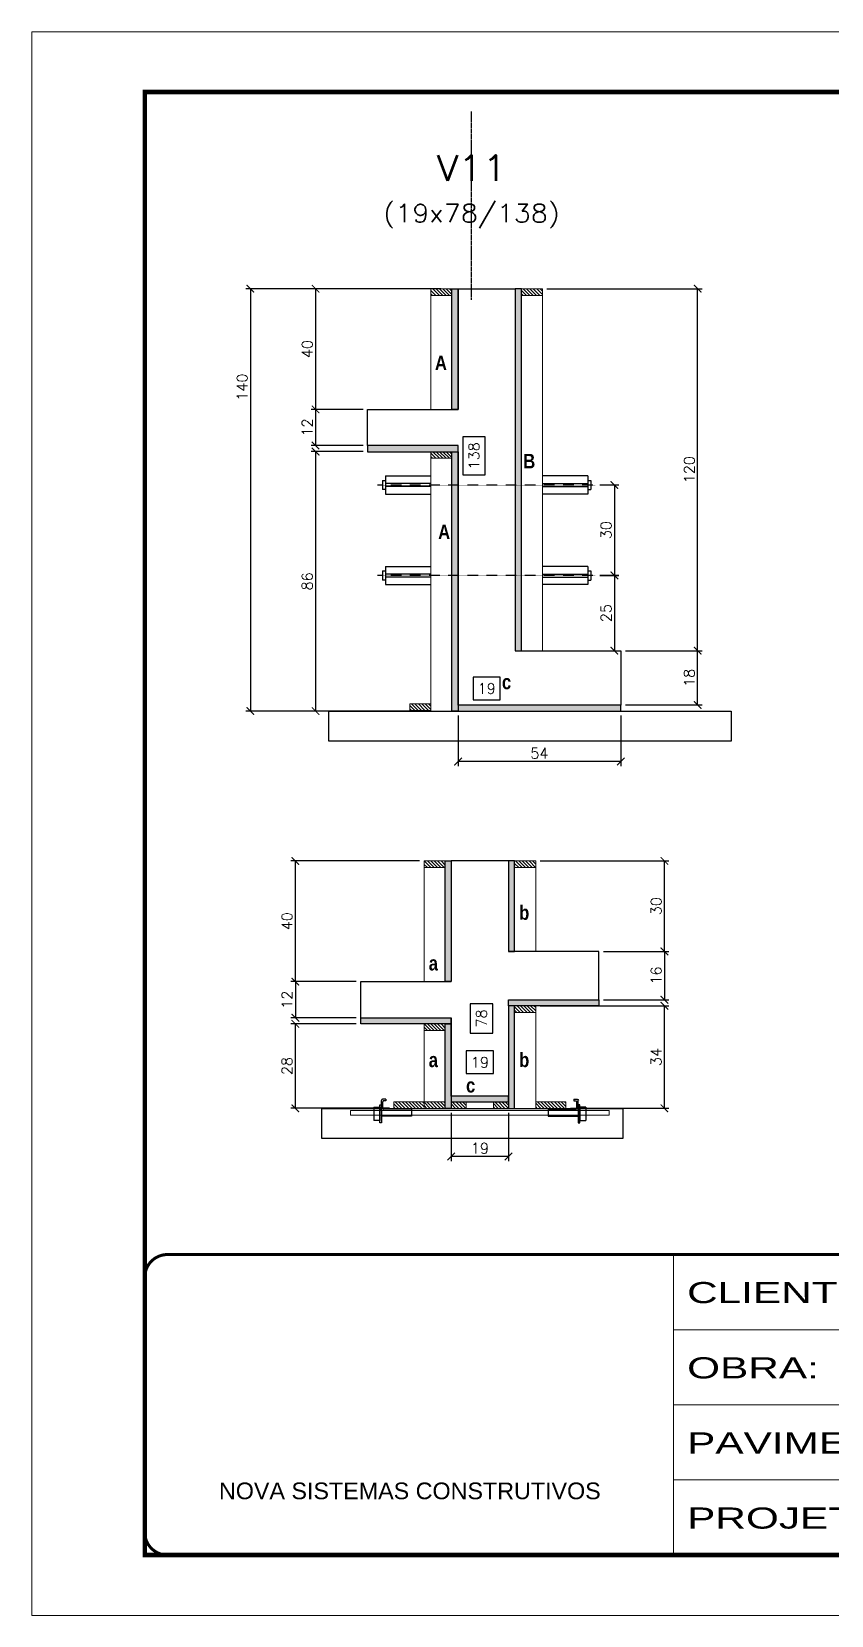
# Model space of a CAD drawing. Extents: x -10448 to -1189, y -11772 to 17235.
# Drawn here: x -7265 to -6734, y 11200 to 12250 of the extents above; entities that cross this region are included whole.
import ezdxf
from ezdxf.enums import TextEntityAlignment as Align

# ---------------------------------------------------------------- set-up
doc = ezdxf.new("R2010")
doc.units = 0
for name, pattern in [('CONTINUO', [0]), ('DASHED', [0.75, 0.5, -0.25]), ('HIDDEN', [0.375, 0.25, -0.125])]:
    doc.linetypes.add(name, pattern=pattern)
for name, color, linetype in [('barrote', 251, 'Continuous'), ('COTA', 241, 'Continuous'), ('Cota Seção (2x)', 4, 'Continuous'), ('detalhes', 4, 'Continuous'), ('Painéis', 200, 'Continuous'), ('presilha', 1, 'Continuous'), ('TENSOR', 3, 'Continuous'), ('Texto de Titulo', 7, 'Continuous'), ('Texto Qtd Sarr', 242, 'Continuous')]:
    doc.layers.add(name, color=color, linetype=linetype)
for name, color, linetype, lineweight in [('CONCRETO', 251, 'Continuous', 25), ('Folhas', 255, 'Continuous', 9), ('Hachura', 251, 'Continuous', 9), ('Madeira', 126, 'Continuous', 18), ('SARRAFO DE PRESSAO', 251, 'DASHED', 9), ('SCO-___-LAJ', 2, 'Continuous', 0), ('Texto Seção', 7, 'Continuous', 15)]:
    doc.layers.add(name, color=color, linetype=linetype, lineweight=lineweight)
doc.styles.add('ARIAL', font='arial.ttf')
doc.styles.add('Romans', font='romans.shx')
doc.styles.add('TECNICA', font='techb___.ttf', dxfattribs={"height": 10})
doc.styles.add('Tecnologia', font='')
doc.styles.get('Tecnologia').set_extended_font_data('Forgotten Futurist')
doc.dimstyles.new('Cota Seção (2x)', dxfattribs={"dimtxt": 7, "dimasz": 5, "dimexe": 3, "dimexo": 3, "dimgap": 2, "dimtad": 3, "dimdec": 1, "dimlfac": 0.5, "dimzin": 12, "dimdsep": 46, "dimtxsty": 'Romans', "dimblk": 'ARCHTICK', "dimcen": 0, "dimclrd": 4, "dimclre": 4, "dimclrt": 1, "dimadec": 1, "dimazin": 3, "dimtfac": 1, "dimtdec": 1, "dimtmove": 0, "dimatfit": 3, "dimldrblk": 'OBLIQUE', "dimfxl": 1, "dimtolj": 1, "dimtzin": 12, "dimarcsym": 0})
doc.dimstyles.new('Cota Seção interna', dxfattribs={"dimtxt": 7, "dimasz": 6, "dimexe": 0.18, "dimexo": 2, "dimgap": -4, "dimtad": 3, "dimdec": 1, "dimlfac": 0.5, "dimzin": 12, "dimdsep": 46, "dimtxsty": 'Romans', "dimblk": 'ARCHTICK', "dimcen": 0.09, "dimse1": 1, "dimse2": 1, "dimsd1": 1, "dimsd2": 1, "dimclrd": 180, "dimclre": 5, "dimclrt": 1, "dimadec": 0, "dimazin": 3, "dimtfac": 1, "dimtdec": 1, "dimtofl": 0, "dimtmove": 0, "dimatfit": 3, "dimldrblk": 'ARCHTICK', "dimfxl": 1, "dimtolj": 1, "dimtzin": 0, "dimarcsym": 0})
pattern_1 = [(315, (15587.8164, 3306.4252), (1.12253202, 1.12253202), [])]
pattern_2 = [(135, (-30237.424, 20003.3127), (-1.12253202, -1.12253202), [])]

# ---------------------------------------------------------------- blocks, each defined once
blk = doc.blocks.new('9999999999')
at = {"color": 30, "linetype": 'CONTINUO'}
for p, q in [((98564.6, 34230.2), (98564.6, 34429.4)), ((98564.6, 34379.6), (99584, 34379.6)), ((98564.6, 34329.8), (99488, 34329.8)), ((98564.6, 34280), (99488, 34280))]:
    blk.add_line(p, q, dxfattribs=at)
at = {"color": 30, "linetype": 'CONTINUO', "const_width": 2}
blk.add_lwpolyline([(99584, 34230.2), (99584, 34414.4, 0.414214), (99569, 34429.4), (98229, 34429.4, 0.414214), (98214, 34414.4), (98214, 34245.2, 0.414214), (98229, 34230.2), (99584, 34230.2)], format="xyb", dxfattribs=at)
at = {"layer": 'Folhas'}
blk.add_lwpolyline([(98139, 34190.2), (99624, 34190.2), (99624, 35240.2), (98139, 35240.2)], close=True, dxfattribs=at)
at = {"layer": 'Folhas', "color": 30, "const_width": 3}
blk.add_lwpolyline([(98214, 34230.2), (99584, 34230.2), (99584, 35200.2), (98214, 35200.2)], close=True, dxfattribs=at)
at = {"color": 7, "linetype": 'Continuous', "ltscale": 5, "style": 'ARIAL'}
blk.add_text('NOVA SISTEMAS CONSTRUTIVOS', height=11.059, dxfattribs=at).set_placement((98263.2, 34267.2))
at = {"layer": 'Folhas', "color": 7, "style": 'Tecnologia', "width": 1.5}
for s, p in [('CLIENTE:', (98573.7, 34397.2)), ('OBRA:', (98573.7, 34347.3)), ('PAVIMENTO:', (98573.7, 34297.5)), ('PROJETO:', (98573.7, 34247.7))]:
    blk.add_text(s, height=14, dxfattribs=at).set_placement(p)
blk = doc.blocks.new('_ArchTick')
at = {"color": 0, "linetype": 'ByBlock', "const_width": 0.15}
blk.add_lwpolyline([(-0.5, -0.5), (0.5, 0.5)], dxfattribs=at)
blk = doc.blocks.new('*D405')
at = {"layer": 'COTA', "color": 4, "lineweight": -2, "transparency": 16777216}
for p, q in [((-6993.4, 12079.5), (-7079.5, 12079.5)), ((-7076.5, 12079.5), (-7076.5, 11999.5)), ((-7045, 11999.5), (-7079.5, 11999.5))]:
    blk.add_line(p, q, dxfattribs=at)
at = {"layer": 'Defpoints', "color": 0, "transparency": 16777216}
for p in [(-6990.4, 12079.5), (-7076.5, 11999.5), (-7042, 11999.5)]:
    blk.add_point(p, dxfattribs=at)
at = {"layer": 'COTA', "color": 4, "lineweight": -2, "transparency": 16777216, "xscale": 5, "yscale": 5, "zscale": 5}
for p, rotation in [((-7076.5, 12079.5), 90), ((-7076.5, 11999.5), 270)]:
    blk.add_blockref('_ArchTick', p, dxfattribs=dict(at, rotation=rotation))
at = {"layer": 'COTA', "color": 1, "transparency": 16777216, "insert": (-7082, 12039.5), "char_height": 7, "attachment_point": 5, "rotation": 90, "style": 'Romans'}
blk.add_mtext('\\A1;40', dxfattribs=at)
blk = doc.blocks.new('_Oblique')
at = {"color": 0, "linetype": 'ByBlock', "lineweight": -2}
blk.add_line((-0.5, -0.5), (0.5, 0.5), dxfattribs=at)
blk = doc.blocks.new('*D408')
at = {"layer": 'COTA', "color": 4, "lineweight": -2, "transparency": 16777216}
for p, q in [((-6888, 11889.4), (-6875.3, 11889.4)), ((-6878.3, 11889.4), (-6878.3, 11839.5)), ((-6888, 11839.5), (-6875.3, 11839.5))]:
    blk.add_line(p, q, dxfattribs=at)
at = {"layer": 'Defpoints', "color": 0, "transparency": 16777216}
for p in [(-6891, 11889.4), (-6891, 11839.5), (-6878.3, 11839.5)]:
    blk.add_point(p, dxfattribs=at)
at = {"layer": 'COTA', "color": 4, "lineweight": -2, "transparency": 16777216, "xscale": 5, "yscale": 5, "zscale": 5}
for p, rotation in [((-6878.3, 11889.4), 90), ((-6878.3, 11839.5), 270)]:
    blk.add_blockref('_ArchTick', p, dxfattribs=dict(at, rotation=rotation))
at = {"layer": 'COTA', "color": 1, "transparency": 16777216, "insert": (-6883.8, 11864.4), "char_height": 7, "attachment_point": 5, "rotation": 90, "style": 'Romans'}
blk.add_mtext('\\A1;25', dxfattribs=at)
blk = doc.blocks.new('*D409')
at = {"layer": 'COTA', "color": 4, "lineweight": -2, "transparency": 16777216}
for p, q in [((-7045, 11999.5), (-7079.5, 11999.5)), ((-7076.5, 11999.5), (-7076.5, 11975.5)), ((-7045, 11975.5), (-7079.5, 11975.5))]:
    blk.add_line(p, q, dxfattribs=at)
at = {"layer": 'Defpoints', "color": 0, "transparency": 16777216}
for p in [(-7042, 11999.5), (-7076.5, 11975.5), (-7042, 11975.5)]:
    blk.add_point(p, dxfattribs=at)
at = {"layer": 'COTA', "color": 4, "lineweight": -2, "transparency": 16777216, "xscale": 5, "yscale": 5, "zscale": 5}
for p, rotation in [((-7076.5, 11999.5), 90), ((-7076.5, 11975.5), 270)]:
    blk.add_blockref('_ArchTick', p, dxfattribs=dict(at, rotation=rotation))
at = {"layer": 'COTA', "color": 1, "transparency": 16777216, "insert": (-7082, 11987.5), "char_height": 7, "attachment_point": 5, "rotation": 90, "style": 'Romans'}
blk.add_mtext('\\A1;12', dxfattribs=at)
blk = doc.blocks.new('*D410')
at = {"layer": 'COTA', "color": 4, "lineweight": -2, "transparency": 16777216}
for p, q in [((-7045, 11971.5), (-7079.5, 11971.5)), ((-7076.5, 11971.5), (-7076.5, 11799.5)), ((-7003, 11799.5), (-7079.5, 11799.5))]:
    blk.add_line(p, q, dxfattribs=at)
at = {"layer": 'Defpoints', "color": 0, "transparency": 16777216}
for p in [(-7042, 11971.5), (-7076.5, 11799.5), (-7000, 11799.5)]:
    blk.add_point(p, dxfattribs=at)
at = {"layer": 'COTA', "color": 4, "lineweight": -2, "transparency": 16777216, "xscale": 5, "yscale": 5, "zscale": 5}
for p, rotation in [((-7076.5, 11971.5), 90), ((-7076.5, 11799.5), 270)]:
    blk.add_blockref('_ArchTick', p, dxfattribs=dict(at, rotation=rotation))
at = {"layer": 'COTA', "color": 1, "transparency": 16777216, "insert": (-7082, 11885.5), "char_height": 7, "attachment_point": 5, "rotation": 90, "style": 'Romans'}
blk.add_mtext('\\A1;86', dxfattribs=at)
blk = doc.blocks.new('*D411')
at = {"layer": 'COTA', "color": 4, "lineweight": -2, "transparency": 16777216}
for p, q in [((-6993.4, 12079.5), (-7122.7, 12079.5)), ((-7119.7, 12079.5), (-7119.7, 11799.5)), ((-7003, 11799.5), (-7122.7, 11799.5))]:
    blk.add_line(p, q, dxfattribs=at)
at = {"layer": 'Defpoints', "color": 0, "transparency": 16777216}
for p in [(-6990.4, 12079.5), (-7119.7, 11799.5), (-7000, 11799.5)]:
    blk.add_point(p, dxfattribs=at)
at = {"layer": 'COTA', "color": 4, "lineweight": -2, "transparency": 16777216, "xscale": 5, "yscale": 5, "zscale": 5}
for p, rotation in [((-7119.7, 12079.5), 90), ((-7119.7, 11799.5), 270)]:
    blk.add_blockref('_ArchTick', p, dxfattribs=dict(at, rotation=rotation))
at = {"layer": 'COTA', "color": 1, "transparency": 16777216, "insert": (-7125.2, 12014.2), "char_height": 7, "attachment_point": 5, "rotation": 90, "style": 'Romans'}
blk.add_mtext('\\A1;140', dxfattribs=at)
blk = doc.blocks.new('*D412')
at = {"layer": 'Cota Seção (2x)', "color": 180, "lineweight": -2, "transparency": 16777216}
for p, q in [((-6963.9, 11981.2), (-6978.9, 11981.2)), ((-6978.9, 11981.2), (-6978.9, 11956.2)), ((-6963.9, 11956.2), (-6963.9, 11981.2)), ((-6978.9, 11956.2), (-6963.9, 11956.2))]:
    blk.add_line(p, q, dxfattribs=at)
at = {"layer": 'Defpoints', "color": 0, "transparency": 16777216}
for p in [(-6982, 12079.5), (-6982, 11803.5), (-6959.9, 11803.5)]:
    blk.add_point(p, dxfattribs=at)
at = {"layer": 'Cota Seção (2x)', "color": 1, "transparency": 16777216, "insert": (-6971.4, 11968.7), "char_height": 7, "attachment_point": 5, "rotation": 90, "style": 'Romans'}
blk.add_mtext('\\A1;138', dxfattribs=at)
blk = doc.blocks.new('*D413')
at = {"layer": 'COTA', "color": 4, "lineweight": -2, "transparency": 16777216}
for p, q in [((-6982, 11796.5), (-6982, 11763)), ((-6874, 11796.5), (-6874, 11763)), ((-6874, 11766), (-6982, 11766))]:
    blk.add_line(p, q, dxfattribs=at)
at = {"layer": 'Defpoints', "color": 0, "transparency": 16777216}
for p in [(-6982, 11799.5), (-6874, 11799.5), (-6982, 11766)]:
    blk.add_point(p, dxfattribs=at)
at = {"layer": 'COTA', "color": 4, "lineweight": -2, "transparency": 16777216, "xscale": 5, "yscale": 5, "zscale": 5}
for p, rotation in [((-6982, 11766), 179.9999999998372), ((-6874, 11766), 359.9999999998371)]:
    blk.add_blockref('_ArchTick', p, dxfattribs=dict(at, rotation=rotation))
at = {"layer": 'COTA', "color": 1, "transparency": 16777216, "insert": (-6928, 11771.5), "char_height": 7, "attachment_point": 5, "style": 'Romans'}
blk.add_mtext('\\A1;54', dxfattribs=at)
blk = doc.blocks.new('*D414')
at = {"layer": 'Cota Seção (2x)', "color": 180, "lineweight": -2, "transparency": 16777216}
for p, q in [((-6954, 11821.9), (-6972, 11821.9)), ((-6972, 11821.9), (-6972, 11806.9)), ((-6954, 11806.9), (-6954, 11821.9)), ((-6972, 11806.9), (-6954, 11806.9))]:
    blk.add_line(p, q, dxfattribs=at)
at = {"layer": 'Defpoints', "color": 0, "transparency": 16777216}
for p in [(-6982, 12079.5), (-6944, 12079.5), (-6982, 11802.9)]:
    blk.add_point(p, dxfattribs=at)
at = {"layer": 'Cota Seção (2x)', "color": 1, "transparency": 16777216, "insert": (-6963, 11814.4), "char_height": 7, "attachment_point": 5, "style": 'Romans'}
blk.add_mtext('\\A1;19', dxfattribs=at)
blk = doc.blocks.new('*D406')
at = {"layer": 'COTA', "color": 4, "lineweight": -2, "transparency": 16777216}
for p, q in [((-6871, 11839.5), (-6820.1, 11839.5)), ((-6823.1, 11803.5), (-6823.1, 11839.5)), ((-6871, 11803.5), (-6820.1, 11803.5))]:
    blk.add_line(p, q, dxfattribs=at)
at = {"layer": 'Defpoints', "color": 0, "transparency": 16777216}
for p in [(-6874, 11839.5), (-6823.1, 11839.5), (-6874, 11803.5)]:
    blk.add_point(p, dxfattribs=at)
at = {"layer": 'COTA', "color": 4, "lineweight": -2, "transparency": 16777216, "xscale": 5, "yscale": 5, "zscale": 5}
for p, rotation in [((-6823.1, 11839.5), 90), ((-6823.1, 11803.5), 270)]:
    blk.add_blockref('_ArchTick', p, dxfattribs=dict(at, rotation=rotation))
at = {"layer": 'COTA', "color": 1, "transparency": 16777216, "insert": (-6828.6, 11821.5), "char_height": 7, "attachment_point": 5, "rotation": 90, "style": 'Romans'}
blk.add_mtext('\\A1;18', dxfattribs=at)
blk = doc.blocks.new('*D407')
at = {"layer": 'COTA', "color": 4, "lineweight": -2, "transparency": 16777216}
for p, q in [((-6923, 12079.5), (-6820.1, 12079.5)), ((-6823.1, 11839.5), (-6823.1, 12079.5)), ((-6871, 11839.5), (-6820.1, 11839.5))]:
    blk.add_line(p, q, dxfattribs=at)
at = {"layer": 'Defpoints', "color": 0, "transparency": 16777216}
for p in [(-6926, 12079.5), (-6823.1, 12079.5), (-6874, 11839.5)]:
    blk.add_point(p, dxfattribs=at)
at = {"layer": 'COTA', "color": 4, "lineweight": -2, "transparency": 16777216, "xscale": 5, "yscale": 5, "zscale": 5}
for p, rotation in [((-6823.1, 12079.5), 90), ((-6823.1, 11839.5), 270)]:
    blk.add_blockref('_ArchTick', p, dxfattribs=dict(at, rotation=rotation))
at = {"layer": 'COTA', "color": 1, "transparency": 16777216, "insert": (-6828.6, 11959.5), "char_height": 7, "attachment_point": 5, "rotation": 90, "style": 'Romans'}
blk.add_mtext('\\A1;120', dxfattribs=at)
blk = doc.blocks.new('titulo1')
at = {"layer": 'Defpoints', "color": 252, "linetype": 'HIDDEN', "ltscale": 2}
blk.add_line((0, 0), (0, 125), dxfattribs=at)
at = {"layer": 'Defpoints', "style": 'Romans', "oblique": 15}
blk.add_attdef('FOLHA', text='', height=10, dxfattribs=at).set_placement((0, 15.6), align=Align.MIDDLE_CENTER)
at = {"layer": 'Texto Qtd Sarr', "color": 3, "style": 'Romans', "oblique": 15}
for tag, height, p in [('TITULO', 17, (0, 71.4)), ('SEÇÃO', 12, (0, 41.5))]:
    blk.add_attdef(tag, text='', height=height, dxfattribs=at).set_placement(p, align=Align.MIDDLE_CENTER)
blk = doc.blocks.new('*D415')
at = {"layer": 'COTA', "color": 4, "lineweight": -2, "transparency": 16777216}
for p, q in [((-6888, 11949.4), (-6875.3, 11949.4)), ((-6878.3, 11949.4), (-6878.3, 11889.5)), ((-6888, 11889.5), (-6875.3, 11889.5))]:
    blk.add_line(p, q, dxfattribs=at)
at = {"layer": 'Defpoints', "color": 0, "transparency": 16777216}
for p in [(-6891, 11949.4), (-6891, 11889.5), (-6878.3, 11889.5)]:
    blk.add_point(p, dxfattribs=at)
at = {"layer": 'COTA', "color": 4, "lineweight": -2, "transparency": 16777216, "xscale": 5, "yscale": 5, "zscale": 5}
for p, rotation in [((-6878.3, 11949.4), 90), ((-6878.3, 11889.5), 270)]:
    blk.add_blockref('_ArchTick', p, dxfattribs=dict(at, rotation=rotation))
at = {"layer": 'COTA', "color": 1, "transparency": 16777216, "insert": (-6883.8, 11919.4), "char_height": 7, "attachment_point": 5, "rotation": 90, "style": 'Romans'}
blk.add_mtext('\\A1;30', dxfattribs=at)
blk = doc.blocks.new('*D416')
at = {"layer": 'COTA', "color": 4, "lineweight": -2, "transparency": 16777216}
for p, q in [((-6927.5, 11604.1), (-6842.1, 11604.1)), ((-6845.1, 11536.1), (-6845.1, 11604.1)), ((-6907.5, 11536.1), (-6842.1, 11536.1))]:
    blk.add_line(p, q, dxfattribs=at)
at = {"layer": 'Defpoints', "color": 0, "transparency": 16777216}
for p in [(-6930.5, 11604.1), (-6845.1, 11604.1), (-6910.5, 11536.1)]:
    blk.add_point(p, dxfattribs=at)
at = {"layer": 'COTA', "color": 4, "lineweight": -2, "transparency": 16777216, "xscale": 5, "yscale": 5, "zscale": 5}
for p, rotation in [((-6845.1, 11604.1), 90), ((-6845.1, 11536.1), 270)]:
    blk.add_blockref('_ArchTick', p, dxfattribs=dict(at, rotation=rotation))
at = {"layer": 'COTA', "color": 1, "transparency": 16777216, "insert": (-6850.6, 11570.1), "char_height": 7, "attachment_point": 5, "rotation": 90, "style": 'Romans'}
blk.add_mtext('\\A1;34', dxfattribs=at)
blk = doc.blocks.new('*D417')
at = {"layer": 'Cota Seção (2x)', "color": 180, "lineweight": -2, "transparency": 16777216}
for p, q in [((-6958.9, 11605.4), (-6973.9, 11605.4)), ((-6973.9, 11605.4), (-6973.9, 11586)), ((-6958.9, 11586), (-6958.9, 11605.4)), ((-6973.9, 11586), (-6958.9, 11586))]:
    blk.add_line(p, q, dxfattribs=at)
at = {"layer": 'Defpoints', "color": 0, "transparency": 16777216}
for p in [(-6986.5, 11700.1), (-6954.9, 11700.1), (-6986.8, 11544.1)]:
    blk.add_point(p, dxfattribs=at)
at = {"layer": 'Cota Seção (2x)', "color": 1, "transparency": 16777216, "insert": (-6966.4, 11595.7), "char_height": 7, "attachment_point": 5, "rotation": 90, "style": 'Romans'}
blk.add_mtext('\\A1;78', dxfattribs=at)
blk = doc.blocks.new('PRESILHA METÁLICA 1')
at = {"layer": 'presilha'}
for p, q in [((7.5, 10.6), (7.5, 19.9)), ((12, 21), (8.6, 21)), ((9, 11.6), (9, 18.9)), ((12, 19.5), (9.6, 19.5)), ((12, 21), (12, 19.5)), ((0, 13), (6, 13)), ((0, 13), (0, 0)), ((6, 0), (0, 0)), ((6, 15.5), (7.5, 15.5)), ((6, -2.5), (6, 15.5)), ((6, 13), (6, 0)), ((7.5, 15.5), (7.5, -2.5)), ((37.5, 4.1), (7.5, 4.1)), ((37.5, 11), (9.6, 11)), ((37.5, 11), (37.5, 4.1)), ((7.5, -2.5), (6, -2.5))]:
    blk.add_line(p, q, dxfattribs=at)
for centre, radius, start, end in [((8.6, 19.9), 1.14, 90, 180), ((9.6, 18.9), 0.57, 90, 180), ((9.6, 11.6), 0.57, 180, 270)]:
    blk.add_arc(centre, radius, start, end, dxfattribs=at)
blk = doc.blocks.new('*D418')
at = {"layer": 'COTA', "color": 4, "lineweight": -2, "transparency": 16777216}
for p, q in [((-6986.5, 11533.1), (-6986.5, 11501.1)), ((-6948.5, 11533.1), (-6948.5, 11501.1)), ((-6948.5, 11504.1), (-6986.5, 11504.1))]:
    blk.add_line(p, q, dxfattribs=at)
at = {"layer": 'Defpoints', "color": 0, "transparency": 16777216}
for p in [(-6986.5, 11536.1), (-6948.5, 11536.1), (-6986.5, 11504.1)]:
    blk.add_point(p, dxfattribs=at)
at = {"layer": 'COTA', "color": 4, "lineweight": -2, "transparency": 16777216, "xscale": 5, "yscale": 5, "zscale": 5, "rotation": 180}
blk.add_blockref('_ArchTick', (-6986.5, 11504.1), dxfattribs=at)
at = {"layer": 'COTA', "color": 4, "lineweight": -2, "transparency": 16777216, "xscale": 5, "yscale": 5, "zscale": 5}
blk.add_blockref('_ArchTick', (-6948.5, 11504.1), dxfattribs=at)
at = {"layer": 'COTA', "color": 1, "transparency": 16777216, "insert": (-6967.5, 11509.6), "char_height": 7, "attachment_point": 5, "style": 'Romans'}
blk.add_mtext('\\A1;19', dxfattribs=at)
blk = doc.blocks.new('*D419')
at = {"layer": 'COTA', "color": 4, "lineweight": -2, "transparency": 16777216}
for p, q in [((-7049.5, 11620.1), (-7092.9, 11620.1)), ((-7089.9, 11620.1), (-7089.9, 11596.1)), ((-7049.5, 11596.1), (-7092.9, 11596.1))]:
    blk.add_line(p, q, dxfattribs=at)
at = {"layer": 'Defpoints', "color": 0, "transparency": 16777216}
for p in [(-7046.5, 11620.1), (-7089.9, 11596.1), (-7046.5, 11596.1)]:
    blk.add_point(p, dxfattribs=at)
at = {"layer": 'COTA', "color": 4, "lineweight": -2, "transparency": 16777216, "xscale": 5, "yscale": 5, "zscale": 5}
for p, rotation in [((-7089.9, 11620.1), 90), ((-7089.9, 11596.1), 270)]:
    blk.add_blockref('_ArchTick', p, dxfattribs=dict(at, rotation=rotation))
at = {"layer": 'COTA', "color": 1, "transparency": 16777216, "insert": (-7095.4, 11608.1), "char_height": 7, "attachment_point": 5, "rotation": 90, "style": 'Romans'}
blk.add_mtext('\\A1;12', dxfattribs=at)
blk = doc.blocks.new('*D420')
at = {"layer": 'COTA', "color": 4, "lineweight": -2, "transparency": 16777216}
for p, q in [((-7049.5, 11592.1), (-7092.9, 11592.1)), ((-7089.9, 11536.1), (-7089.9, 11592.1)), ((-7027.5, 11536.1), (-7092.9, 11536.1))]:
    blk.add_line(p, q, dxfattribs=at)
at = {"layer": 'Defpoints', "color": 0, "transparency": 16777216}
for p in [(-7089.9, 11592.1), (-7046.5, 11592.1), (-7024.5, 11536.1)]:
    blk.add_point(p, dxfattribs=at)
at = {"layer": 'COTA', "color": 4, "lineweight": -2, "transparency": 16777216, "xscale": 5, "yscale": 5, "zscale": 5}
for p, rotation in [((-7089.9, 11592.1), 90), ((-7089.9, 11536.1), 270)]:
    blk.add_blockref('_ArchTick', p, dxfattribs=dict(at, rotation=rotation))
at = {"layer": 'COTA', "color": 1, "transparency": 16777216, "insert": (-7095.4, 11564.1), "char_height": 7, "attachment_point": 5, "rotation": 90, "style": 'Romans'}
blk.add_mtext('\\A1;28', dxfattribs=at)
blk = doc.blocks.new('*D423')
at = {"layer": 'COTA', "color": 4, "lineweight": -2, "transparency": 16777216}
for p, q in [((-6927.5, 11700.1), (-6842.1, 11700.1)), ((-6845.1, 11640.1), (-6845.1, 11700.1)), ((-6885.5, 11640.1), (-6842.1, 11640.1))]:
    blk.add_line(p, q, dxfattribs=at)
at = {"layer": 'Defpoints', "color": 0, "transparency": 16777216}
for p in [(-6930.5, 11700.1), (-6845.1, 11700.1), (-6888.5, 11640.1)]:
    blk.add_point(p, dxfattribs=at)
at = {"layer": 'COTA', "color": 4, "lineweight": -2, "transparency": 16777216, "xscale": 5, "yscale": 5, "zscale": 5}
for p, rotation in [((-6845.1, 11700.1), 90), ((-6845.1, 11640.1), 270)]:
    blk.add_blockref('_ArchTick', p, dxfattribs=dict(at, rotation=rotation))
at = {"layer": 'COTA', "color": 1, "transparency": 16777216, "insert": (-6850.6, 11670.1), "char_height": 7, "attachment_point": 5, "rotation": 90, "style": 'Romans'}
blk.add_mtext('\\A1;30', dxfattribs=at)
blk = doc.blocks.new('*D424')
at = {"layer": 'COTA', "color": 4, "lineweight": -2, "transparency": 16777216}
for p, q in [((-6885.5, 11640.1), (-6842.1, 11640.1)), ((-6845.1, 11640.1), (-6845.1, 11608.1)), ((-6885.5, 11608.1), (-6842.1, 11608.1))]:
    blk.add_line(p, q, dxfattribs=at)
at = {"layer": 'Defpoints', "color": 0, "transparency": 16777216}
for p in [(-6888.5, 11640.1), (-6888.5, 11608.1), (-6845.1, 11608.1)]:
    blk.add_point(p, dxfattribs=at)
at = {"layer": 'COTA', "color": 4, "lineweight": -2, "transparency": 16777216, "xscale": 5, "yscale": 5, "zscale": 5}
for p, rotation in [((-6845.1, 11640.1), 90), ((-6845.1, 11608.1), 270)]:
    blk.add_blockref('_ArchTick', p, dxfattribs=dict(at, rotation=rotation))
at = {"layer": 'COTA', "color": 1, "transparency": 16777216, "insert": (-6850.6, 11624.1), "char_height": 7, "attachment_point": 5, "rotation": 90, "style": 'Romans'}
blk.add_mtext('\\A1;16', dxfattribs=at)
blk = doc.blocks.new('*D421')
at = {"layer": 'COTA', "color": 4, "lineweight": -2, "transparency": 16777216}
for p, q in [((-7007.5, 11700.1), (-7092.9, 11700.1)), ((-7089.9, 11620.1), (-7089.9, 11700.1)), ((-7049.5, 11620.1), (-7092.9, 11620.1))]:
    blk.add_line(p, q, dxfattribs=at)
at = {"layer": 'Defpoints', "color": 0, "transparency": 16777216}
for p in [(-7089.9, 11700.1), (-7004.5, 11700.1), (-7046.5, 11620.1)]:
    blk.add_point(p, dxfattribs=at)
at = {"layer": 'COTA', "color": 4, "lineweight": -2, "transparency": 16777216, "xscale": 5, "yscale": 5, "zscale": 5}
for p, rotation in [((-7089.9, 11700.1), 90), ((-7089.9, 11620.1), 270)]:
    blk.add_blockref('_ArchTick', p, dxfattribs=dict(at, rotation=rotation))
at = {"layer": 'COTA', "color": 1, "transparency": 16777216, "insert": (-7095.4, 11660.1), "char_height": 7, "attachment_point": 5, "rotation": 90, "style": 'Romans'}
blk.add_mtext('\\A1;40', dxfattribs=at)
blk = doc.blocks.new('*D422')
at = {"layer": 'Cota Seção (2x)', "color": 180, "lineweight": -2, "transparency": 16777216}
for p, q in [((-6958.5, 11574.1), (-6976.5, 11574.1)), ((-6976.5, 11574.1), (-6976.5, 11559.1)), ((-6958.5, 11559.1), (-6958.5, 11574.1)), ((-6976.5, 11559.1), (-6958.5, 11559.1))]:
    blk.add_line(p, q, dxfattribs=at)
at = {"layer": 'Defpoints', "color": 0, "transparency": 16777216}
for p in [(-6986.5, 11555.1), (-6986.5, 11544.1), (-6948.5, 11544.1)]:
    blk.add_point(p, dxfattribs=at)
at = {"layer": 'Cota Seção (2x)', "color": 1, "transparency": 16777216, "insert": (-6967.5, 11566.6), "char_height": 7, "attachment_point": 5, "style": 'Romans'}
blk.add_mtext('\\A1;19', dxfattribs=at)

msp = doc.modelspace()

# ---------------------------------------------------------------- hatches: boundary and pattern name
at = {"layer": 'Hachura'}
h = msp.add_hatch(dxfattribs=at)
h.set_pattern_fill('ANSI31', color=256, scale=0.5, angle=270, style=0)
h.set_pattern_definition([(315, (16214.08, 3594.2106), (1.12253202, 1.12253202), [])])
h.paths.add_polyline_path([(-7000, 12079.45), (-7000, 12075.05), (-6986, 12075.05), (-6986, 12079.45)])
h = msp.add_hatch(color=256, dxfattribs=at)
h.dxf.hatch_style = 1
h.paths.add_polyline_path([(-6986, 12079.45), (-6982, 12079.45), (-6982, 11999.45), (-6986, 11999.45)])
h = msp.add_hatch(color=256, dxfattribs=at)
h.dxf.hatch_style = 1
h.paths.add_polyline_path([(-6944, 11839.45), (-6940, 11839.45), (-6940, 12079.45), (-6944, 12079.45)])
h = msp.add_hatch(dxfattribs=at)
h.set_pattern_fill('ANSI31', color=256, scale=0.5, angle=90, style=0)
h.set_pattern_definition([(135, (-29745.1603, 20382.698), (-1.12253202, -1.12253202), [])])
h.paths.add_polyline_path([(-6926, 12079.45), (-6926, 12075.05), (-6940, 12075.05), (-6940, 12079.45)])
h = msp.add_hatch(color=256, dxfattribs=at)
h.dxf.hatch_style = 1
h.paths.add_polyline_path([(-6982, 11971.45), (-6982, 11975.45), (-7042, 11975.45), (-7042, 11971.45)])
h = msp.add_hatch(dxfattribs=at)
h.set_pattern_fill('ANSI31', color=256, scale=0.5, angle=270, style=0)
h.set_pattern_definition([(315, (16214.08, 3486.2106), (1.12253202, 1.12253202), [])])
h.paths.add_polyline_path([(-7000, 11971.45), (-7000, 11967.05), (-6986, 11967.05), (-6986, 11971.45)])
h = msp.add_hatch(color=256, dxfattribs=at)
h.dxf.hatch_style = 1
h.paths.add_polyline_path([(-6982, 11971.45), (-6986, 11971.45), (-6986, 11799.45), (-6982, 11799.45)])
h = msp.add_hatch(dxfattribs=at)
h.set_pattern_fill('ANSI31', color=256, scale=0.5, angle=270, style=0)
h.set_pattern_definition([(315, (16070.08, 3570.2106), (1.12253202, 1.12253202), [])])
h.paths.add_polyline_path([(-7014, 11799.85), (-7014, 11804.25), (-7000, 11804.25), (-7000, 11799.85)])
h = msp.add_hatch(color=256, dxfattribs=at)
h.dxf.hatch_style = 1
h.paths.add_polyline_path([(-6874, 11799.45), (-6874, 11803.45), (-6982, 11803.45), (-6982, 11799.45)])
h = msp.add_hatch(dxfattribs=at)
h.set_pattern_fill('ANSI31', color=256, scale=0.5, angle=90, style=0)
h.set_pattern_definition(pattern_2)
h.paths.add_polyline_path([(-7004.5, 11700.07), (-7004.5, 11695.67), (-6990.5, 11695.67), (-6990.5, 11700.07)])
h = msp.add_hatch(color=256, dxfattribs=at)
h.dxf.hatch_style = 1
h.paths.add_polyline_path([(-6990.5, 11620.07), (-6986.5, 11620.07), (-6986.5, 11700.07), (-6990.5, 11700.07)])
h = msp.add_hatch(color=256, dxfattribs=at)
h.dxf.hatch_style = 1
h.paths.add_polyline_path([(-6948.5, 11640.07), (-6944.5, 11640.07), (-6944.5, 11700.07), (-6948.5, 11700.07)])
h = msp.add_hatch(dxfattribs=at)
h.set_pattern_fill('ANSI31', color=256, scale=0.5, angle=90, style=0)
h.set_pattern_definition(pattern_2)
h.paths.add_polyline_path([(-6930.5, 11700.07), (-6930.5, 11695.67), (-6944.5, 11695.67), (-6944.5, 11700.07)])
h = msp.add_hatch(color=256, dxfattribs=at)
h.dxf.hatch_style = 1
h.paths.add_polyline_path([(-6948.5, 11604.07), (-6948.5, 11608.07), (-6888.5, 11608.07), (-6888.5, 11604.07)])
h = msp.add_hatch(color=256, dxfattribs=at)
h.dxf.hatch_style = 1
h.paths.add_polyline_path([(-6944.5, 11604.07), (-6948.5, 11604.07), (-6948.5, 11536.07), (-6944.5, 11536.07)])
h = msp.add_hatch(dxfattribs=at)
h.set_pattern_fill('ANSI31', color=256, scale=0.5, angle=90, style=0)
h.set_pattern_definition([(135, (-30227.424, 19907.3127), (-1.12253202, -1.12253202), [])])
h.paths.add_polyline_path([(-6930.5, 11604.07), (-6930.5, 11599.67), (-6944.5, 11599.67), (-6944.5, 11604.07)])
h = msp.add_hatch(color=256, dxfattribs=at)
h.dxf.hatch_style = 1
h.paths.add_polyline_path([(-7046.5, 11592.07), (-7046.5, 11596.07), (-6986.5, 11596.07), (-6986.5, 11592.07)])
h = msp.add_hatch(dxfattribs=at)
h.set_pattern_fill('ANSI31', color=256, scale=0.5, angle=90, style=0)
h.set_pattern_definition([(135, (-30237.424, 19895.3127), (-1.12253202, -1.12253202), [])])
h.paths.add_polyline_path([(-7004.5, 11592.07), (-7004.5, 11587.67), (-6990.5, 11587.67), (-6990.5, 11592.07)])
h = msp.add_hatch(color=256, dxfattribs=at)
h.dxf.hatch_style = 1
h.paths.add_polyline_path([(-6986.5, 11592.07), (-6990.5, 11592.07), (-6990.5, 11536.07), (-6986.5, 11536.07)])
h = msp.add_hatch(dxfattribs=at)
h.set_pattern_fill('ANSI31', color=256, scale=0.5, angle=270, style=0)
h.set_pattern_definition(pattern_1)
h.paths.add_polyline_path([(-7024.5, 11536.07), (-7024.5, 11540.47), (-7004.5, 11540.47), (-7004.5, 11536.07)])
h = msp.add_hatch(dxfattribs=at)
h.set_pattern_fill('ANSI31', color=256, scale=0.5, angle=270, style=0)
h.set_pattern_definition([(315, (15731.8164, 3232.8252), (1.12253202, 1.12253202), [])])
h.paths.add_polyline_path([(-7004.5, 11536.07), (-7004.5, 11540.47), (-6990.5, 11540.47), (-6990.5, 11536.07)])
h = msp.add_hatch(color=256, dxfattribs=at)
h.dxf.hatch_style = 1
h.paths.add_polyline_path([(-6948.5, 11540.47), (-6948.5, 11544.07), (-6986.5, 11544.07), (-6986.5, 11540.47)])
h = msp.add_hatch(dxfattribs=at)
h.set_pattern_fill('ANSI31', color=256, scale=0.5, angle=270, style=0)
h.set_pattern_definition([(315, (15553.8164, 3306.4252), (1.12253202, 1.12253202), [])])
h.paths.add_polyline_path([(-6976.5, 11536.07), (-6976.5, 11540.47), (-6986.5, 11540.47), (-6986.5, 11536.07)])
h = msp.add_hatch(dxfattribs=at)
h.set_pattern_fill('ANSI31', color=256, scale=0.5, angle=270, style=0)
h.set_pattern_definition([(315, (15597.8164, 3306.4252), (1.12253202, 1.12253202), [])])
h.paths.add_polyline_path([(-6948.5, 11536.07), (-6948.5, 11540.47), (-6958.5, 11540.47), (-6958.5, 11536.07)])
h = msp.add_hatch(dxfattribs=at)
h.set_pattern_fill('ANSI31', color=256, scale=0.5, angle=270, style=0)
h.set_pattern_definition(pattern_1)
h.paths.add_polyline_path([(-6910.5, 11536.07), (-6910.5, 11540.47), (-6930.5, 11540.47), (-6930.5, 11536.07)])

# ---------------------------------------------------------------- linework, layer by layer
at = {"ltscale": 3}
for p, q in [((-7032, 11952.35), (-7032, 11946.35)), ((-7032, 11952.35), (-7030, 11952.35)), ((-7030, 11955.35), (-7030, 11943.35)), ((-7030, 11955.35), (-7000, 11955.35)), ((-7000, 11950.35), (-7030, 11950.35)), ((-6896, 11955.35), (-6926, 11955.35)), ((-6926, 11950.35), (-6896, 11950.35)), ((-6896, 11955.35), (-6896, 11943.35)), ((-6896, 11952.35), (-6894, 11952.35)), ((-6894, 11952.35), (-6894, 11946.35)), ((-7030, 11946.35), (-7032, 11946.35)), ((-7000, 11948.35), (-7030, 11948.35)), ((-7030, 11943.35), (-7000, 11943.35)), ((-6926, 11948.35), (-6896, 11948.35)), ((-6896, 11943.35), (-6926, 11943.35)), ((-6896, 11946.35), (-6894, 11946.35)), ((-7032, 11892.35), (-7032, 11886.35)), ((-7032, 11892.35), (-7030, 11892.35)), ((-7030, 11886.35), (-7032, 11886.35)), ((-7030, 11895.35), (-7030, 11883.35)), ((-7030, 11895.35), (-7000, 11895.35)), ((-7000, 11890.35), (-7030, 11890.35)), ((-7000, 11888.35), (-7030, 11888.35)), ((-6896, 11895.35), (-6926, 11895.35)), ((-6926, 11890.35), (-6896, 11890.35)), ((-6926, 11888.35), (-6896, 11888.35)), ((-6896, 11895.35), (-6896, 11883.35)), ((-6896, 11892.35), (-6894, 11892.35)), ((-6896, 11886.35), (-6894, 11886.35)), ((-6894, 11892.35), (-6894, 11886.35)), ((-7030, 11883.35), (-7000, 11883.35)), ((-6896, 11883.35), (-6926, 11883.35))]:
    msp.add_line(p, q, dxfattribs=at)
at = {"layer": 'barrote'}
for points in [[(-6800.81, 11779.45), (-7067.72, 11779.45), (-7067.72, 11799.45), (-6800.81, 11799.45)], [(-6872.65, 11516.07), (-7072.23, 11516.07), (-7072.23, 11536.07), (-6872.65, 11536.07)]]:
    msp.add_lwpolyline(points, close=True, dxfattribs=at)
at = {"layer": 'CONCRETO'}
for points in [[(-6944, 12079.45), (-6944, 11839.45), (-6874, 11839.45), (-6874, 11803.45), (-6874, 11803.45), (-6874, 11803.45), (-6982, 11803.45), (-6982, 11975.45), (-7042, 11975.45), (-7042, 11999.45), (-6982, 11999.45)], [(-6982, 11999.45), (-6982, 12011.45), (-6982, 12079.45), (-6944, 12079.45)], [(-6948.5, 11700.07), (-6986.5, 11700.07)], [(-6888.5, 11608.07), (-6888.5, 11640.07), (-6948.5, 11640.07)], [(-7046.5, 11596.07), (-7046.5, 11620.07), (-6986.5, 11620.07)], [(-6948.5, 11604.07), (-6948.5, 11544.07), (-6986.5, 11544.07), (-6986.5, 11596.07)]]:
    msp.add_lwpolyline(points, dxfattribs=at)
at = {"layer": 'Madeira'}
for points in [[(-7000, 12079.45), (-7000, 12075.05), (-6986, 12075.05), (-6986, 12079.45)], [(-7000, 12079.45), (-6986, 12079.45), (-6986, 11999.45), (-7000, 11999.45)], [(-6926, 12079.45), (-6926, 12075.05), (-6940, 12075.05), (-6940, 12079.45)], [(-6926, 11839.45), (-6940, 11839.45), (-6940, 12079.45), (-6926, 12079.45)], [(-7000, 11971.45), (-7000, 11967.05), (-6986, 11967.05), (-6986, 11971.45)], [(-7000, 11971.45), (-6986, 11971.45), (-6986, 11799.45), (-7000, 11799.45)], [(-7014, 11799.85), (-7014, 11804.25), (-7000, 11804.25), (-7000, 11799.85)], [(-7004.5, 11700.07), (-7004.5, 11695.67), (-6990.5, 11695.67), (-6990.5, 11700.07)], [(-7004.5, 11620.07), (-6990.5, 11620.07), (-6990.5, 11700.07), (-7004.5, 11700.07)], [(-6930.5, 11700.07), (-6930.5, 11695.67), (-6944.5, 11695.67), (-6944.5, 11700.07)], [(-6930.5, 11640.07), (-6944.5, 11640.07), (-6944.5, 11700.07), (-6930.5, 11700.07)], [(-6930.5, 11604.07), (-6930.5, 11599.67), (-6944.5, 11599.67), (-6944.5, 11604.07)], [(-6930.5, 11536.07), (-6944.5, 11536.07), (-6944.5, 11604.07), (-6930.5, 11604.07)], [(-7004.5, 11592.07), (-7004.5, 11587.67), (-6990.5, 11587.67), (-6990.5, 11592.07)], [(-7004.5, 11536.07), (-6990.5, 11536.07), (-6990.5, 11592.07), (-7004.5, 11592.07)], [(-7024.5, 11536.07), (-7024.5, 11540.47), (-7004.5, 11540.47), (-7004.5, 11536.07)], [(-7004.5, 11536.07), (-7004.5, 11540.47), (-6990.5, 11540.47), (-6990.5, 11536.07)], [(-6976.5, 11536.07), (-6976.5, 11540.47), (-6986.5, 11540.47), (-6986.5, 11536.07)], [(-6948.5, 11536.07), (-6948.5, 11540.47), (-6958.5, 11540.47), (-6958.5, 11536.07)], [(-6910.5, 11536.07), (-6910.5, 11540.47), (-6930.5, 11540.47), (-6930.5, 11536.07)]]:
    msp.add_lwpolyline(points, close=True, dxfattribs=at)
at = {"layer": 'Painéis'}
for points in [[(-6986, 12079.45), (-6982, 12079.45), (-6982, 11999.45), (-6986, 11999.45)], [(-6940, 12079.45), (-6944, 12079.45), (-6944, 11839.45), (-6940, 11839.45)], [(-6982, 11971.45), (-6982, 11975.45), (-7042, 11975.45), (-7042, 11971.45)], [(-6986, 11971.45), (-6982, 11971.45), (-6982, 11799.45), (-6986, 11799.45)], [(-6874, 11799.45), (-6874, 11803.45), (-6982, 11803.45), (-6982, 11799.45)], [(-6990.5, 11700.07), (-6986.5, 11700.07), (-6986.5, 11620.07), (-6990.5, 11620.07)], [(-6944.5, 11700.07), (-6948.5, 11700.07), (-6948.5, 11640.07), (-6944.5, 11640.07)], [(-6948.5, 11604.07), (-6948.5, 11608.07), (-6888.5, 11608.07), (-6888.5, 11604.07)], [(-6944.5, 11604.07), (-6948.5, 11604.07), (-6948.5, 11536.07), (-6944.5, 11536.07)], [(-7046.5, 11592.07), (-7046.5, 11596.07), (-6986.5, 11596.07), (-6986.5, 11592.07)], [(-6990.5, 11592.07), (-6986.5, 11592.07), (-6986.5, 11536.07), (-6990.5, 11536.07)], [(-6948.5, 11540.47), (-6948.5, 11544.07), (-6986.5, 11544.07), (-6986.5, 11540.47)]]:
    msp.add_lwpolyline(points, close=True, dxfattribs=at)
at = {"layer": 'SCO-___-LAJ', "color": 1}
msp.add_lwpolyline([(-6881.65, 11534.74), (-7053.35, 11534.74), (-7053.35, 11531.54), (-6881.65, 11531.54)], close=True, dxfattribs=at)
at = {"layer": 'TENSOR', "linetype": 'HIDDEN', "ltscale": 0.5}
for p, q in [((-6891, 11949.35), (-7035.3, 11949.35)), ((-6891, 11889.35), (-7035.3, 11889.35))]:
    msp.add_line(p, q, dxfattribs=at)

# ---------------------------------------------------------------- block references
at = {"layer": 'presilha', "yscale": 0.6666666666666666, "zscale": 0.6666666666666666}
for p, xscale in [((-7037.77, 11528.1), 0.6666666666666666), ((-6897.23, 11528.1), -0.6666666666666666)]:
    msp.add_blockref('PRESILHA METÁLICA 1', p, dxfattribs=dict(at, xscale=xscale))
at = {"layer": 'SARRAFO DE PRESSAO', "color": 6, "linetype": 'ByBlock'}
msp.add_blockref('9999999999', (-105403.76, -22990.28), dxfattribs=at)
at = {"layer": 'Texto Seção'}
ref = msp.add_blockref('titulo1', (-6973.03, 12072.07), dxfattribs=dict(at, xscale=-1))
ref.add_attrib('TITULO', 'V11', dxfattribs={"layer": 'Texto de Titulo', "color": 7, "height": 17, "style": 'Romans', "width": 1.1}).set_placement((-6973.03, 12159.57), align=Align.MIDDLE_CENTER)
ref.add_attrib('SEÇÃO', '(19x78/138)', dxfattribs={"layer": 'Texto de Titulo', "color": 7, "height": 12, "style": 'Romans', "width": 1.1}).set_placement((-6973.03, 12129.57), align=Align.MIDDLE_CENTER)

# ---------------------------------------------------------------- texts
at = {"layer": 'detalhes', "style": 'TECNICA'}
for s, p in [('A', (-6997.31, 12025.53)), ('B', (-6938.69, 11960.37)), ('A', (-6995.18, 11913.48)), ('c', (-6952.87, 11813.95))]:
    msp.add_text(s, height=9.6, rotation=360, dxfattribs=at).set_placement(p)
for s, p in [('b', (-6941.46, 11661.06)), ('a', (-7001.42, 11627.49)), ('b', (-6941.46, 11563.41)), ('a', (-7001.42, 11563.39)), ('c', (-6976.68, 11546.56))]:
    msp.add_text(s, height=9.6, dxfattribs=at).set_placement(p)

# ---------------------------------------------------------------- dimensions: what is measured, and where the dimension line sits
at = {"layer": 'COTA'}
dim = msp.add_linear_dim(base=(-7119.68, 11799.45), p1=(-6990.4, 12079.45), p2=(-7000, 11799.45), angle=90, dimstyle='Cota Seção (2x)', dxfattribs=at)
dim.commit()
dim.dimension.update_dxf_attribs({"geometry": '*D411', "text_midpoint": (-7119.68, 12014.17), "dimtype": 160})
for base, p1, p2, angle, picture, middle in [((-7076.45, 11999.45), (-6990.4, 12079.45), (-7042, 11999.45), 90, '*D405', (-7081.95, 12039.45)), ((-6823.09, 12079.45), (-6874, 11839.45), (-6926, 12079.45), 90, '*D407', (-6828.59, 11959.45)), ((-7076.45, 11975.45), (-7042, 11999.45), (-7042, 11975.45), 90, '*D409', (-7081.95, 11987.45)), ((-7076.45, 11799.45), (-7042, 11971.45), (-7000, 11799.45), 90, '*D410', (-7081.95, 11885.45)), ((-6878.3067, 11889.4543), (-6890.9951, 11949.3544), (-6890.9951, 11889.4543), 90, '*D415', (-6883.8067, 11919.4044)), ((-6878.3067, 11839.4543), (-6890.9951, 11889.3544), (-6890.9951, 11839.4543), 90, '*D408', (-6883.8067, 11864.4044)), ((-6823.09, 11839.45), (-6874, 11803.45), (-6874, 11839.45), 90, '*D406', (-6828.59, 11821.45)), ((-6982, 11766.01), (-6874, 11799.45), (-6982, 11799.45), 180, '*D413', (-6928, 11771.51)), ((-7089.87, 11700.07), (-7046.5, 11620.07), (-7004.5, 11700.07), 90, '*D421', (-7095.37, 11660.07)), ((-6845.13, 11700.07), (-6888.5, 11640.07), (-6930.5, 11700.07), 90, '*D423', (-6850.63, 11670.07)), ((-6845.13, 11608.07), (-6888.5, 11640.07), (-6888.5, 11608.07), 90, '*D424', (-6850.63, 11624.07)), ((-7089.87, 11596.07), (-7046.5, 11620.07), (-7046.5, 11596.07), 90, '*D419', (-7095.37, 11608.07)), ((-6845.13, 11604.07), (-6910.5, 11536.07), (-6930.5, 11604.07), 90, '*D416', (-6850.63, 11570.07)), ((-7089.87, 11592.07), (-7024.5, 11536.07), (-7046.5, 11592.07), 90, '*D420', (-7095.37, 11564.07)), ((-6986.5, 11504.06), (-6948.5, 11536.07), (-6986.5, 11536.07), 180, '*D418', (-6967.5, 11509.56))]:
    dim = msp.add_linear_dim(base=base, p1=p1, p2=p2, angle=angle, dimstyle='Cota Seção (2x)', dxfattribs=at)
    dim.commit()
    dim.dimension.update_dxf_attribs({"geometry": picture, "text_midpoint": middle})
at = {"layer": 'Cota Seção (2x)'}
for base, p1, p2, angle, picture, middle in [((-6959.86, 11803.45), (-6982, 12079.45), (-6982, 11803.45), 90, '*D412', (-6959.86, 11968.69)), ((-6982, 11802.87), (-6944, 12079.45), (-6982, 12079.45), 180, '*D414', (-6963, 11802.87)), ((-6954.87, 11700.07), (-6986.8, 11544.07), (-6986.5, 11700.07), 90, '*D417', (-6954.87, 11595.69))]:
    dim = msp.add_linear_dim(base=base, p1=p1, p2=p2, angle=angle, dimstyle='Cota Seção interna', dxfattribs=at)
    dim.commit()
    dim.dimension.update_dxf_attribs({"geometry": picture, "text_midpoint": middle, "dimtype": 160})
dim = msp.add_linear_dim(base=(-6986.5, 11555.06), p1=(-6948.5, 11544.07), p2=(-6986.5, 11544.07), dimstyle='Cota Seção interna', dxfattribs=at)
dim.commit()
dim.dimension.update_dxf_attribs({"geometry": '*D422', "text_midpoint": (-6967.5, 11566.56)})

doc.saveas('drawing.dxf')
